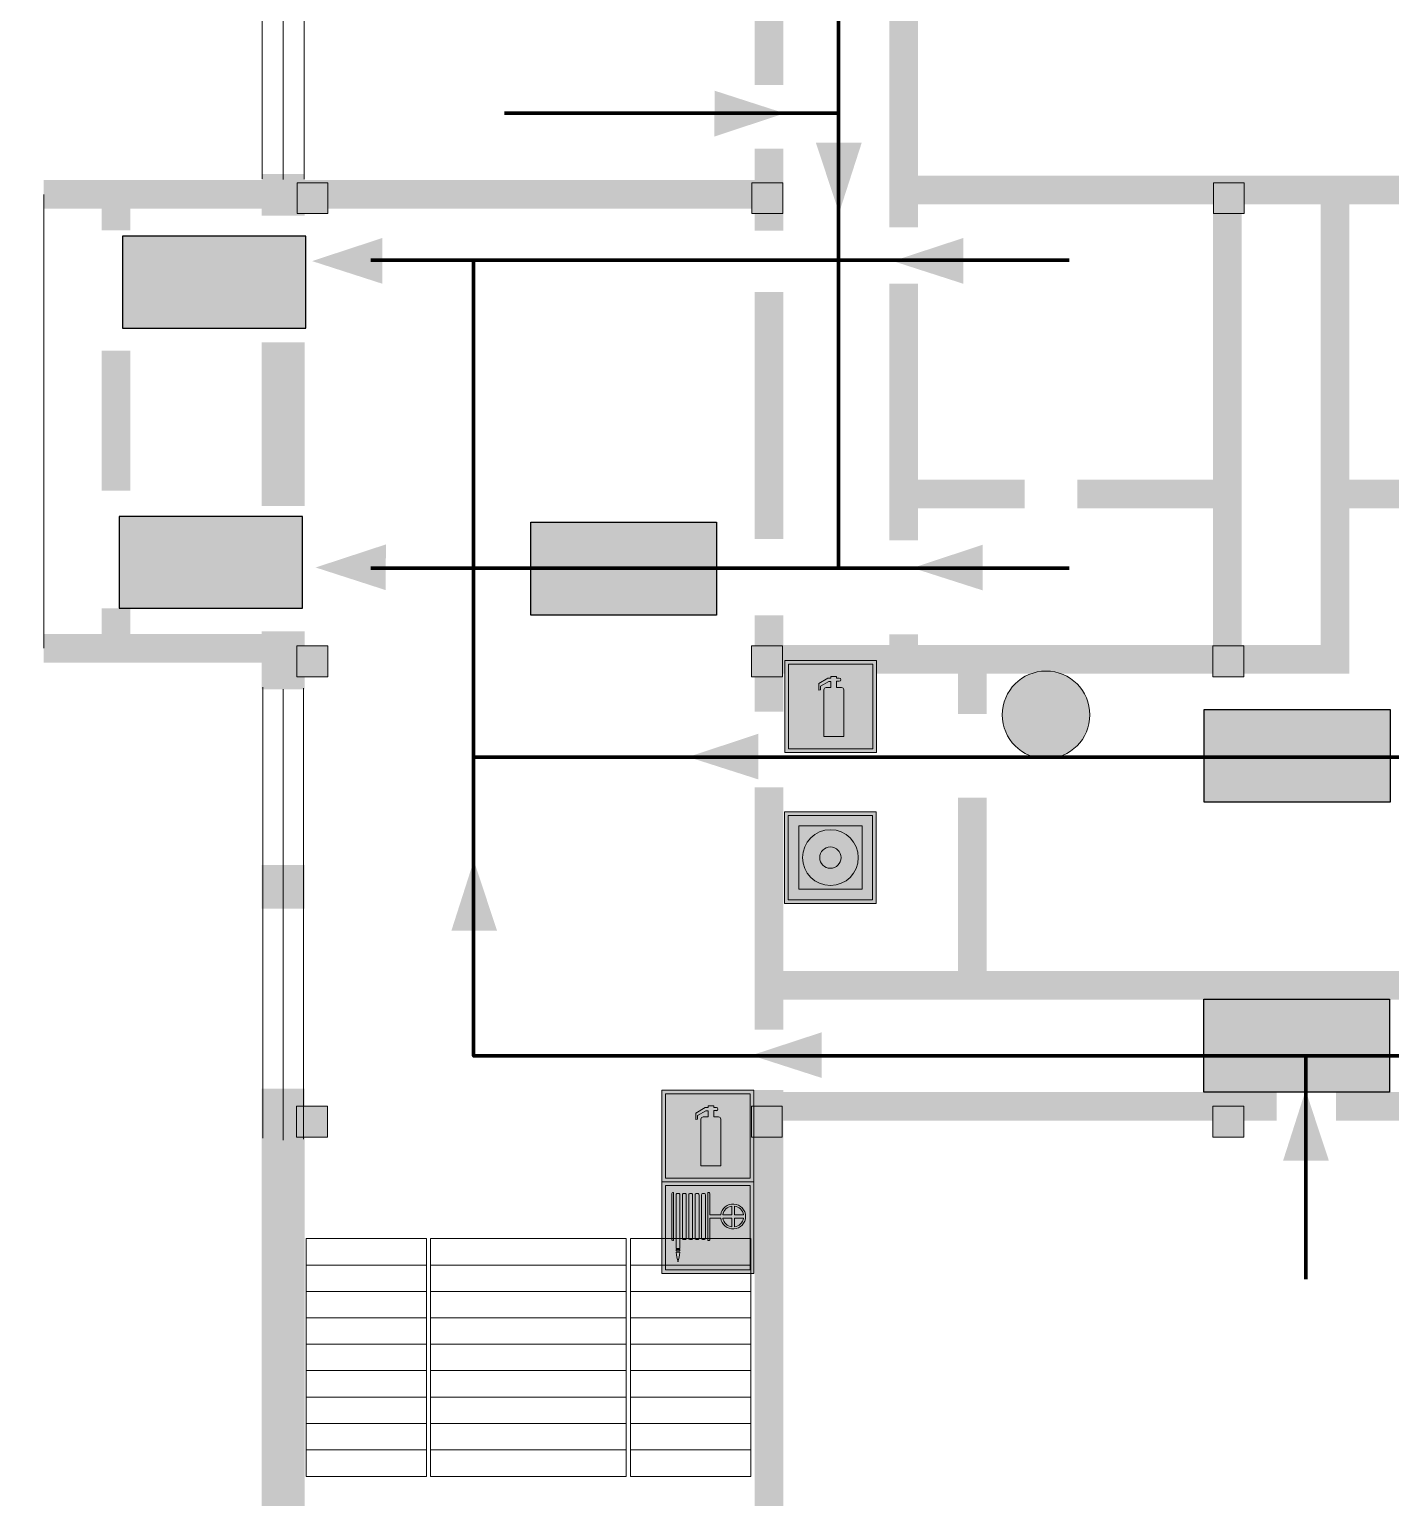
# Model space of a CAD drawing. Header units: millimetres. Extents: x 13810 to 67229, y 12374 to 21950.
# Drawn here: x 23559.2 to 23654.2, y 13809.1 to 13911.5 of the extents above; entities that cross this region are included whole.
import ezdxf

# ---------------------------------------------------------------- set-up
doc = ezdxf.new("R2010")
doc.units = ezdxf.units.MM
doc.layers.add('План_Штампы', color=7, linetype='Continuous')

# ---------------------------------------------------------------- blocks, each defined once
blk = doc.blocks.new('A$C7B8C2D5B')
at = {"lineweight": 0}
h = blk.add_hatch(color=5, dxfattribs=at)
h.dxf.hatch_style = 1
h.paths.add_polyline_path([(1.397, -3.024, 1), (-2.112, -3.024, 1)])
at = {"color": 5, "lineweight": 0}
blk.add_circle((-0.358, -3.024), 1.755, dxfattribs=at)
blk = doc.blocks.new('A$C54414219')
at = {"true_color": 0xffffff}
h = blk.add_hatch(color=7, dxfattribs=at)
h.paths.add_polyline_path([(2.39, -9.45), (2.39, -18.3), (11.23, -18.3), (11.23, -9.45)], flags=0)
h.paths.add_polyline_path([(10.71, -13.87, -1), (2.92, -13.87, -1)], flags=0)
h.paths.add_polyline_path([(8.3, -13.87, -1), (5.33, -13.87, -1)], flags=0)
h.paths.add_polyline_path([(0.41, -7.47), (0.41, -20.27), (13.21, -20.27), (13.21, -7.47)])
h.paths.add_polyline_path([(0.92, -19.77), (12.71, -19.77), (12.71, -7.98), (0.92, -7.98)], flags=16)
h.paths.add_polyline_path([(11.23, -9.45), (11.23, -18.3), (2.39, -18.3), (2.39, -9.45)], flags=0)
at = {"lineweight": 5}
h = blk.add_hatch(color=242, dxfattribs=at)
h.paths.add_polyline_path([(12.71, -7.98), (0.92, -7.98), (0.92, -19.77), (12.71, -19.77)])
h.paths.add_polyline_path([(11.23, -18.3), (2.39, -18.3), (2.39, -9.45), (11.23, -9.45)], flags=16)
h.paths.add_polyline_path([(10.71, -13.87, -1), (2.92, -13.87, -1)], flags=0)
h.paths.add_polyline_path([(8.3, -13.87, -1), (5.33, -13.87, -1)], flags=0)
at = {"true_color": 0xffffff}
h = blk.add_hatch(color=7, dxfattribs=at)
h.paths.add_polyline_path([(2.39, -9.45), (2.39, -18.3), (11.23, -18.3), (11.23, -9.45)])
h.paths.add_polyline_path([(10.71, -13.87, -1), (2.92, -13.87, -1)], flags=16)
h.paths.add_polyline_path([(8.3, -13.87, -1), (5.33, -13.87, -1)], flags=0)
at = {"lineweight": 5}
h = blk.add_hatch(color=242, dxfattribs=at)
h.paths.add_polyline_path([(2.92, -13.87, 1), (10.71, -13.87, 1)])
h.paths.add_polyline_path([(8.3, -13.87, -1), (5.33, -13.87, -1)], flags=16)
at = {"color": 242, "lineweight": 5}
for p, q in [((0.41, -20.27), (0.41, -7.47)), ((0.41, -7.47), (13.21, -7.47)), ((0.41, -7.47), (13.21, -7.47)), ((13.21, -20.27), (13.21, -7.47)), ((0.41, -20.27), (13.21, -20.27))]:
    blk.add_line(p, q, dxfattribs=at)
for points in [[(0.92, -7.98), (12.71, -7.98), (12.71, -19.77), (0.92, -19.77)], [(2.39, -9.45), (11.23, -9.45), (11.23, -18.3), (2.39, -18.3)]]:
    blk.add_lwpolyline(points, close=True, dxfattribs=at)
for radius in [3.89, 1.49]:
    blk.add_circle((6.81, -13.87), radius, dxfattribs=at)
blk = doc.blocks.new('A$C7B4425F7')
at = {"true_color": 0xffffff}
blk.add_hatch(color=7, dxfattribs=at).paths.add_polyline_path([(0, 0), (-16, 0), (-16, -8), (0, -8)])
h = blk.add_hatch(color=126)
h.paths.add_polyline_path([(-0.2, -0.2), (-15.8, -0.2), (-15.8, -7.8), (-0.2, -7.8)])
h.paths.add_polyline_path([(-11.76, -2.03), (-11.76, -3.66), (-11.17, -3.66, -0.568275), (-11.17, -6.18), (-12.58, -6.18), (-12.58, -2.03)], flags=16)
h.paths.add_polyline_path([(-13.33, -4.12, -0.495768), (-13.59, -6.18), (-15.03, -6.18), (-15.03, -2.03), (-13.59, -2.03, -0.487973)], flags=16)
h.paths.add_polyline_path([(-10.25, -2.03), (-9.48, -2.03), (-9.48, -6.18), (-10.25, -6.18)], flags=16)
h.paths.add_polyline_path([(-13.84, -3.69), (-14.24, -3.69), (-14.24, -3.03), (-13.9, -3.03, -0.692621)], flags=0)
h.paths.add_polyline_path([(-9.15, -2.03), (-8.4, -2.03), (-8.04, -3.07), (-7.68, -2.03), (-6.93, -2.03), (-7.64, -4.1), (-6.93, -6.18), (-7.68, -6.18), (-8.04, -5.14), (-8.4, -6.18), (-9.15, -6.18), (-8.44, -4.1)], flags=16)
h.paths.add_polyline_path([(-11.76, -4.46), (-11.42, -4.46, -0.692621), (-11.36, -5.12), (-11.76, -5.12)], flags=0)
h.paths.add_polyline_path([(-13.9, -5.2), (-14.24, -5.2), (-14.24, -4.55), (-13.84, -4.55, -0.708038)], flags=0)
edge = h.paths.add_edge_path(flags=16)
edge.add_ellipse((-5.51, -4.08), major_axis=(0, 2.05), ratio=0.586184, start_angle=0, end_angle=360)
edge = h.paths.add_edge_path(flags=0)
edge.add_ellipse((-5.51, -4.08), major_axis=(0, 1.14), ratio=0.454828, start_angle=0, end_angle=360)
h.paths.add_polyline_path([(-4.13, -4.96, 0.377264), (-3.48, -4.52, 0.0555), (-3.16, -2.03), (-1.66, -2.03), (-1.66, -4.96), (-0.96, -4.96), (-0.96, -7.01), (-1.75, -7.01), (-1.75, -6.18), (-3.3, -6.18), (-3.3, -7.02), (-4.13, -7.02)], flags=16)
h.paths.add_polyline_path([(-2.73, -2.91), (-2.28, -2.91), (-2.28, -4.96), (-3.05, -4.96, 0.079136)], flags=0)
at = {"color": 126}
blk.add_lwpolyline([(-16, -8), (0, -8), (0, 0), (-16, 0)], close=True, dxfattribs=at)
blk = doc.blocks.new('A$C3AD82952')
at = {"true_color": 0xf5f5ff}
h = blk.add_hatch(color=7, dxfattribs=at)
h.dxf.hatch_style = 1
h.paths.add_polyline_path([(8.21, 8.73, 0.414214), (7.89, 9.05), (7.22, 9.05), (7.22, 9.92), (7.59, 9.92, 1), (7.57, 10.36), (7.22, 10.36), (7.22, 10.6), (6.43, 10.6), (6.43, 10.36), (6.01, 10.36), (4.74, 9.59), (4.74, 8.69), (4.98, 8.73), (4.98, 9.26), (6.12, 9.91), (6.43, 9.91), (6.43, 9.05), (5.76, 9.05, 0.414214), (5.44, 8.73), (5.44, 2.2), (8.21, 2.2)], flags=0)
h.paths.add_polyline_path([(12.8, 12.8), (0, 12.8), (0, 0), (12.8, 0)])
h.paths.add_polyline_path([(0.51, 12.29), (12.29, 12.29), (12.29, 0.51), (0.51, 0.51)], flags=16)
h.paths.add_polyline_path([(4.74, 9.59), (6.01, 10.36), (6.43, 10.36), (6.43, 10.6), (7.22, 10.6), (7.22, 10.36), (7.59, 10.36, -0.94586), (7.59, 9.92), (7.22, 9.92), (7.22, 9.05), (7.89, 9.05, -0.414214), (8.21, 8.73), (8.21, 2.2), (5.44, 2.2), (5.44, 8.73, -0.414214), (5.76, 9.05), (6.43, 9.05), (6.43, 9.91), (6.12, 9.91), (4.98, 9.26), (4.98, 8.73), (4.74, 8.69)], flags=0)
h = blk.add_hatch(color=242)
h.dxf.hatch_style = 1
h.paths.add_polyline_path([(12.29, 12.29), (0.51, 12.29), (0.51, 0.51), (12.29, 0.51)])
h.paths.add_polyline_path([(4.74, 8.69), (4.74, 9.59), (6.01, 10.36), (6.43, 10.36), (6.43, 10.6), (7.22, 10.6), (7.22, 10.36), (7.59, 10.36, -0.94586), (7.59, 9.92), (7.22, 9.92), (7.22, 9.05), (7.89, 9.05, -0.414214), (8.21, 8.73), (8.21, 2.2), (5.44, 2.2), (5.44, 8.73, -0.414214), (5.76, 9.05), (6.43, 9.05), (6.43, 9.91), (6.12, 9.91), (4.98, 9.26), (4.98, 8.73)], flags=16)
h = blk.add_hatch(color=7, dxfattribs=at)
h.dxf.hatch_style = 1
h.paths.add_polyline_path([(8.21, 8.73, 0.414214), (7.89, 9.05), (7.22, 9.05), (7.22, 9.92), (7.59, 9.92, 1), (7.57, 10.36), (7.22, 10.36), (7.22, 10.6), (6.43, 10.6), (6.43, 10.36), (6.01, 10.36), (4.74, 9.59), (4.74, 8.69), (4.98, 8.73), (4.98, 9.26), (6.12, 9.91), (6.43, 9.91), (6.43, 9.05), (5.76, 9.05, 0.414214), (5.44, 8.73), (5.44, 2.2), (8.21, 2.2)])
at = {"color": 242, "lineweight": 5}
for p, q in [((0, 0), (0, 12.8)), ((0, 12.8), (12.8, 12.8)), ((12.8, 0), (12.8, 12.8)), ((6.01, 10.36), (4.74, 9.59)), ((6.01, 10.36), (6.43, 10.36)), ((7.22, 10.6), (6.43, 10.6)), ((6.43, 10.6), (6.43, 10.36)), ((7.22, 10.36), (7.22, 10.6)), ((7.59, 10.36), (7.22, 10.36)), ((4.74, 9.59), (4.74, 8.69)), ((4.74, 8.69), (4.98, 8.73)), ((4.98, 9.26), (6.12, 9.91)), ((4.98, 8.73), (4.98, 9.26)), ((5.44, 2.2), (5.44, 8.73)), ((5.76, 9.05), (6.43, 9.05)), ((6.12, 9.91), (6.43, 9.91)), ((6.43, 9.91), (6.43, 9.05)), ((7.22, 9.05), (7.22, 9.92)), ((7.59, 9.92), (7.22, 9.92)), ((7.89, 9.05), (7.22, 9.05)), ((8.21, 2.2), (8.21, 8.73)), ((5.44, 2.2), (8.21, 2.2)), ((0, 0), (12.8, 0))]:
    blk.add_line(p, q, dxfattribs=at)
blk.add_lwpolyline([(0.51, 12.29), (12.29, 12.29), (12.29, 0.51), (0.51, 0.51)], close=True, dxfattribs=at)
for centre, radius, start, end in [((7.58, 10.14), 0.223, 273.1875, 86.8125), ((5.76, 8.73), 0.32, 90, 180), ((7.89, 8.73), 0.32, 0, 90)]:
    blk.add_arc(centre, radius, start, end, dxfattribs=at)
blk = doc.blocks.new('A$C37112FD5')
at = {"true_color": 0xf5f5ff}
h = blk.add_hatch(color=7, dxfattribs=at)
h.dxf.hatch_style = 1
h.paths.add_polyline_path([(12.8, -7.4), (0, -7.4), (0, -20.2), (12.8, -20.2)])
h.paths.add_polyline_path([(12.29, -7.91), (12.29, -19.69), (0.51, -19.69), (0.51, -7.91)], flags=16)
h.paths.add_polyline_path([(4.98, -9.04, -0.42597), (5.17, -9.22), (5.17, -12.25), (5.17, -15.29, -0.432244), (4.98, -15.47), (4.83, -15.47, -0.42597), (4.64, -15.29), (4.64, -12.25), (4.64, -9.22, -0.432244), (4.83, -9.04)], flags=0)
h.paths.add_polyline_path([(4.28, -9.22), (4.28, -12.25), (4.28, -15.29, -0.432244), (4.09, -15.47), (3.94, -15.47, -0.42597), (3.75, -15.29), (3.75, -12.25), (3.75, -9.22, -0.432244), (3.94, -9.04), (4.09, -9.04, -0.42597)], flags=0)
h.paths.add_polyline_path([(5.72, -9.04), (5.87, -9.04, -0.42597), (6.06, -9.22), (6.06, -12.25), (6.06, -15.29, -0.432244), (5.87, -15.47), (5.72, -15.47, -0.42597), (5.53, -15.29), (5.53, -12.25), (5.53, -9.22, -0.432244)], flags=0)
h.paths.add_polyline_path([(6.42, -8.9), (6.5, -8.9, -0.42597), (6.69, -9.08), (6.69, -12.03), (8.21, -12.03, -15.824349), (8.21, -12.47), (6.69, -12.47), (6.69, -15.42, -0.432244), (6.5, -15.6), (6.42, -15.6)], flags=0)
h.paths.add_polyline_path([(3.39, -9.22), (3.39, -12.25), (3.39, -15.29, -0.432244), (3.2, -15.47), (3.05, -15.47, -0.42597), (2.85, -15.29), (2.85, -12.25), (2.85, -9.22, -0.432244), (3.05, -9.04), (3.2, -9.04, -0.42597)], flags=0)
h.paths.add_polyline_path([(2.5, -9.22), (2.5, -16.71), (1.96, -16.71), (1.96, -9.22, -0.432244), (2.15, -9.04), (2.31, -9.04, -0.42597)], flags=0)
h.paths.add_polyline_path([(1.61, -8.9), (1.61, -15.6), (1.57, -15.6, -0.42597), (1.37, -15.42), (1.37, -12.03), (1.37, -9.09, -0.432244), (1.57, -8.9)], flags=0)
h.paths.add_polyline_path([(9.76, -10.81), (9.76, -12.03), (8.49, -12.03, -0.336371)], flags=0)
h.paths.add_polyline_path([(8.49, -12.47), (9.76, -12.47), (9.76, -13.7, -0.336371)], flags=0)
h.paths.add_polyline_path([(10.11, -10.81, -0.336371), (11.38, -12.03), (10.11, -12.03)], flags=0)
h.paths.add_polyline_path([(10.11, -12.47), (11.38, -12.47, -0.336371), (10.11, -13.7)], flags=0)
h.paths.add_polyline_path([(2.5, -16.84), (2.5, -17.05), (1.97, -17.05), (1.97, -16.84)], flags=0)
h.paths.add_polyline_path([(2.5, -17.24, -0.033778), (2.24, -18.6, -0.033778), (1.97, -17.24)], flags=0)
h = blk.add_hatch(color=242)
h.dxf.hatch_style = 1
h.paths.add_polyline_path([(12.29, -7.91), (0.51, -7.91), (0.51, -19.69), (12.29, -19.69)])
h.paths.add_polyline_path([(6.42, -15.6), (6.42, -8.9), (6.5, -8.9, -0.42597), (6.69, -9.08), (6.69, -12.03), (8.21, -12.03, -15.824349), (8.21, -12.47), (6.69, -12.47), (6.69, -15.42, -0.432244), (6.5, -15.6)], flags=16)
h.paths.add_polyline_path([(5.87, -15.47), (5.72, -15.47, -0.42597), (5.53, -15.29), (5.53, -12.25), (5.53, -9.22, -0.432244), (5.72, -9.04), (5.87, -9.04, -0.42597), (6.06, -9.22), (6.06, -12.25), (6.06, -15.29, -0.432244)], flags=16)
h.paths.add_polyline_path([(4.98, -15.47), (4.83, -15.47, -0.42597), (4.64, -15.29), (4.64, -12.25), (4.64, -9.22, -0.432244), (4.83, -9.04), (4.98, -9.04, -0.42597), (5.17, -9.22), (5.17, -12.25), (5.17, -15.29, -0.432244)], flags=16)
h.paths.add_polyline_path([(4.09, -15.47), (3.94, -15.47, -0.42597), (3.75, -15.29), (3.75, -12.25), (3.75, -9.22, -0.432244), (3.94, -9.04), (4.09, -9.04, -0.42597), (4.28, -9.22), (4.28, -12.25), (4.28, -15.29, -0.432244)], flags=16)
h.paths.add_polyline_path([(3.2, -15.47), (3.05, -15.47, -0.42597), (2.85, -15.29), (2.85, -12.25), (2.85, -9.22, -0.432244), (3.05, -9.04), (3.2, -9.04, -0.42597), (3.39, -9.22), (3.39, -12.25), (3.39, -15.29, -0.432244)], flags=16)
h.paths.add_polyline_path([(2.5, -17.05), (1.97, -17.05), (1.97, -16.84), (2.5, -16.84)], flags=16)
h.paths.add_polyline_path([(2.5, -17.24, -0.033778), (2.24, -18.6, -0.033778), (1.97, -17.24)], flags=16)
h.paths.add_polyline_path([(2.5, -16.71), (1.96, -16.71), (1.96, -9.22, -0.432244), (2.15, -9.04), (2.31, -9.04, -0.42597), (2.5, -9.22)], flags=16)
h.paths.add_polyline_path([(1.61, -15.6), (1.57, -15.6, -0.42597), (1.37, -15.42), (1.37, -12.03), (1.37, -9.09, -0.432244), (1.57, -8.9), (1.61, -8.9)], flags=16)
h.paths.add_polyline_path([(8.49, -12.47), (9.76, -12.47), (9.76, -13.7, -0.336371)], flags=0)
h.paths.add_polyline_path([(10.11, -13.7), (10.11, -12.47), (11.38, -12.47, -0.336371)], flags=0)
h.paths.add_polyline_path([(8.49, -12.03, -0.336371), (9.76, -10.81), (9.76, -12.03)], flags=0)
h.paths.add_polyline_path([(10.11, -12.03), (10.11, -10.81, -0.336371), (11.38, -12.03)], flags=0)
h = blk.add_hatch(color=7, dxfattribs=at)
h.dxf.hatch_style = 1
h.paths.add_polyline_path([(1.61, -8.9), (1.57, -8.9, 0.432244), (1.37, -9.09), (1.37, -12.03), (1.37, -15.42, 0.42597), (1.57, -15.6), (1.61, -15.6)])
h.paths.add_polyline_path([(2.5, -9.22, 0.42597), (2.31, -9.04), (2.15, -9.04, 0.432244), (1.96, -9.22), (1.96, -16.71), (2.5, -16.71)])
h.paths.add_polyline_path([(2.5, -16.84), (1.97, -16.84), (1.97, -17.05), (2.5, -17.05)])
h.paths.add_polyline_path([(2.5, -17.24), (1.97, -17.24, 0.033778), (2.24, -18.6, 0.033778)])
h.paths.add_polyline_path([(3.39, -12.25), (3.39, -9.22, 0.42597), (3.2, -9.04), (3.05, -9.04, 0.432244), (2.85, -9.22), (2.85, -12.25), (2.85, -15.29, 0.42597), (3.05, -15.47), (3.2, -15.47, 0.432244), (3.39, -15.29)])
h.paths.add_polyline_path([(4.28, -12.25), (4.28, -9.22, 0.42597), (4.09, -9.04), (3.94, -9.04, 0.432244), (3.75, -9.22), (3.75, -12.25), (3.75, -15.29, 0.42597), (3.94, -15.47), (4.09, -15.47, 0.432244), (4.28, -15.29)])
h.paths.add_polyline_path([(5.17, -12.25), (5.17, -9.22, 0.42597), (4.98, -9.04), (4.83, -9.04, 0.432244), (4.64, -9.22), (4.64, -12.25), (4.64, -15.29, 0.42597), (4.83, -15.47), (4.98, -15.47, 0.432244), (5.17, -15.29)])
h.paths.add_polyline_path([(6.06, -12.25), (6.06, -9.22, 0.42597), (5.87, -9.04), (5.72, -9.04, 0.432244), (5.53, -9.22), (5.53, -12.25), (5.53, -15.29, 0.42597), (5.72, -15.47), (5.87, -15.47, 0.432244), (6.06, -15.29)])
h.paths.add_polyline_path([(6.69, -12.47), (8.21, -12.47, 15.824349), (8.21, -12.03), (6.69, -12.03), (6.69, -9.08, 0.42597), (6.5, -8.9), (6.42, -8.9), (6.42, -15.6), (6.5, -15.6, 0.432244), (6.69, -15.42)])
h.paths.add_polyline_path([(8.49, -12.47), (9.76, -12.47), (9.76, -13.7, -0.336371)], flags=16)
h.paths.add_polyline_path([(8.49, -12.03, -0.336371), (9.76, -10.81), (9.76, -12.03)], flags=16)
h.paths.add_polyline_path([(10.11, -12.47), (11.38, -12.47, -0.336371), (10.11, -13.7)], flags=16)
h.paths.add_polyline_path([(10.11, -12.03), (10.11, -10.81, -0.336371), (11.38, -12.03)], flags=16)
h = blk.add_hatch(color=242)
h.dxf.hatch_style = 1
h.paths.add_polyline_path([(9.76, -10.81, 0.336371), (8.49, -12.03), (9.76, -12.03)])
h.paths.add_polyline_path([(10.11, -10.81), (10.11, -12.03), (11.38, -12.03, 0.336371)])
h.paths.add_polyline_path([(11.38, -12.47), (10.11, -12.47), (10.11, -13.7, 0.336371)])
h.paths.add_polyline_path([(9.76, -12.47), (8.49, -12.47, 0.336371), (9.76, -13.7)])
at = {"color": 242, "lineweight": 5}
for p, q in [((0, -20.2), (0, -7.4)), ((0, -7.4), (12.8, -7.4)), ((12.8, -20.2), (12.8, -7.4)), ((1.37, -12.03), (1.37, -9.08)), ((1.57, -8.9), (1.61, -8.9)), ((1.61, -8.9), (1.61, -15.6)), ((1.96, -16.71), (1.96, -9.22)), ((2.15, -9.04), (2.31, -9.04)), ((2.5, -16.71), (2.5, -9.22)), ((2.85, -12.25), (2.85, -9.22)), ((3.05, -9.04), (3.2, -9.04)), ((3.39, -12.25), (3.39, -9.22)), ((3.75, -12.25), (3.75, -9.22)), ((3.94, -9.04), (4.09, -9.04)), ((4.28, -12.25), (4.28, -9.22)), ((4.64, -12.25), (4.64, -9.22)), ((4.83, -9.04), (4.98, -9.04)), ((5.17, -12.25), (5.17, -9.22)), ((5.53, -12.25), (5.53, -9.22)), ((5.72, -9.04), (5.87, -9.04)), ((6.06, -12.25), (6.06, -9.22)), ((6.42, -8.9), (6.42, -15.6)), ((6.5, -8.9), (6.42, -8.9)), ((6.69, -12.03), (6.69, -9.08)), ((1.37, -12.03), (1.37, -15.42)), ((2.85, -12.25), (2.85, -15.29)), ((3.39, -12.25), (3.39, -15.29)), ((3.75, -12.25), (3.75, -15.29)), ((4.28, -12.25), (4.28, -15.29)), ((4.64, -12.25), (4.64, -15.29)), ((5.17, -12.25), (5.17, -15.29)), ((5.53, -12.25), (5.53, -15.29)), ((6.06, -12.25), (6.06, -15.29)), ((8.21, -12.03), (6.69, -12.03)), ((9.76, -12.03), (8.49, -12.03)), ((9.76, -10.81), (9.76, -12.03)), ((10.11, -10.81), (10.11, -12.03)), ((11.38, -12.03), (10.11, -12.03)), ((8.21, -12.47), (6.69, -12.47)), ((6.69, -12.47), (6.69, -15.42)), ((9.76, -12.47), (8.49, -12.47)), ((9.76, -12.47), (9.76, -13.7)), ((11.38, -12.47), (10.11, -12.47)), ((10.11, -12.47), (10.11, -13.7)), ((1.57, -15.6), (1.61, -15.6)), ((3.05, -15.47), (3.2, -15.47)), ((3.94, -15.47), (4.09, -15.47)), ((4.83, -15.47), (4.98, -15.47)), ((5.72, -15.47), (5.87, -15.47)), ((6.42, -15.6), (6.5, -15.6)), ((1.96, -16.71), (2.5, -16.71)), ((1.97, -16.84), (2.5, -16.84)), ((1.97, -17.05), (1.97, -16.84)), ((2.5, -17.05), (1.97, -17.05)), ((1.97, -17.24), (2.5, -17.24)), ((2.5, -16.84), (2.5, -17.05)), ((0, -20.2), (12.8, -20.2))]:
    blk.add_line(p, q, dxfattribs=at)
blk.add_lwpolyline([(0.51, -7.91), (12.29, -7.91), (12.29, -19.69), (0.51, -19.69)], close=True, dxfattribs=at)
for centre, radius, start, end in [((1.56, -9.09), 0.182, 87.1027, 180.6071), ((2.15, -9.22), 0.182, 87.1027, 180.6071), ((2.32, -9.22), 0.182, 359.3929, 92.8973), ((3.04, -9.22), 0.182, 87.1027, 180.6071), ((3.21, -9.22), 0.182, 359.3929, 92.8973), ((3.93, -9.22), 0.182, 87.1027, 180.6071), ((4.1, -9.22), 0.182, 359.3929, 92.8973), ((4.82, -9.22), 0.182, 87.1027, 180.6071), ((4.99, -9.22), 0.182, 359.3929, 92.8973), ((5.71, -9.22), 0.182, 87.1027, 180.6071), ((5.88, -9.22), 0.182, 359.3929, 92.8973), ((6.51, -9.09), 0.182, 359.3929, 92.8973), ((9.93, -12.25), 1.74, 187.2319, 172.7681), ((9.93, -12.25), 1.46, 96.9927, 171.3585), ((9.93, -12.25), 1.46, 8.6415, 83.0073), ((9.93, -12.25), 1.46, 188.6415, 263.0073), ((9.93, -12.25), 1.46, 276.9927, 351.3585), ((1.56, -15.42), 0.182, 179.3929, 272.8973), ((3.04, -15.29), 0.182, 179.3929, 272.8973), ((3.21, -15.29), 0.182, 267.1027, 0.6071), ((3.93, -15.29), 0.182, 179.3929, 272.8973), ((4.1, -15.29), 0.182, 267.1027, 0.6071), ((4.82, -15.29), 0.182, 179.3929, 272.8973), ((4.99, -15.29), 0.182, 267.1027, 0.6071), ((5.71, -15.29), 0.182, 179.3929, 272.8973), ((5.88, -15.29), 0.182, 267.1027, 0.6071), ((6.51, -15.42), 0.182, 267.1027, 0.6071), ((12.17, -15.98), 10.27, 187.041, 194.7793), ((-7.7, -15.98), 10.27, 345.2207, 352.959)]:
    blk.add_arc(centre, radius, start, end, dxfattribs=at)
blk = doc.blocks.new('A$C32E8229D')
at = {"true_color": 0xffffff}
blk.add_hatch(color=7, dxfattribs=at).paths.add_polyline_path([(0, 0), (0, -8), (16, -8), (16, 0)])
h = blk.add_hatch(color=126)
h.paths.add_polyline_path([(0.2, -0.2), (15.8, -0.2), (15.8, -7.8), (0.2, -7.8)])
h.paths.add_polyline_path([(13.49, -2.05), (12.08, -2.05), (11.37, -2.63, 0.162397), (11.29, -2.84), (11.29, -3.63), (10.35, -3.63), (10.35, -4.05), (11.68, -4.05), (11.68, -3.48), (12.26, -4.28), (11.29, -5.1), (11.29, -6.78), (11.85, -6.78), (11.85, -5.44), (12.8, -4.64), (12.8, -5.94), (14.46, -5.94), (14.46, -5.39), (13.45, -5.39), (13.45, -3.97), (12.46, -2.59), (13.15, -2.59), (13.69, -3.34), (14.18, -3)], flags=16)
h.paths.add_polyline_path([(10.74, -1.82, 1), (11.8, -1.82, 1)], flags=16)
h.paths.add_polyline_path([(9.39, -3.59), (5.99, -3.59), (6.56, -3.03), (5.91, -3.03), (5.1, -3.83), (5.91, -4.64), (6.56, -4.64), (5.99, -4.09), (9.39, -4.09)], flags=16)
h.paths.add_polyline_path([(4.29, -1.08), (1.72, -1.08), (1.72, -6.6), (4.29, -6.6)], flags=16)
at = {"color": 126}
blk.add_lwpolyline([(16, -8), (0, -8), (0, 0), (16, 0)], close=True, dxfattribs=at)

msp = doc.modelspace()

# ---------------------------------------------------------------- hatches: boundary and pattern name
at = {"lineweight": 0}
h = msp.add_hatch(color=256, dxfattribs=at)
h.dxf.hatch_style = 1
h.paths.add_polyline_path([(23577.89, 13898.68), (23580.05, 13898.68), (23580.05, 13900.84), (23577.89, 13900.84)])
h = msp.add_hatch(color=256, dxfattribs=at)
h.dxf.hatch_style = 1
h.paths.add_polyline_path([(23609.63, 13898.68), (23611.79, 13898.68), (23611.79, 13900.84), (23609.63, 13900.84)])
h = msp.add_hatch(color=256, dxfattribs=at)
h.dxf.hatch_style = 1
h.paths.add_polyline_path([(23641.84, 13898.68), (23644, 13898.68), (23644, 13900.84), (23641.84, 13900.84)])
h = msp.add_hatch(color=256, dxfattribs=at)
h.dxf.hatch_style = 1
h.paths.add_polyline_path([(23577.87, 13866.36), (23580.03, 13866.36), (23580.03, 13868.52), (23577.87, 13868.52)])
h = msp.add_hatch(color=256, dxfattribs=at)
h.dxf.hatch_style = 1
h.paths.add_polyline_path([(23609.6, 13866.36), (23611.76, 13866.36), (23611.76, 13868.52), (23609.6, 13868.52)])
h = msp.add_hatch(color=256, dxfattribs=at)
h.dxf.hatch_style = 1
h.paths.add_polyline_path([(23641.81, 13866.36), (23643.97, 13866.36), (23643.97, 13868.52), (23641.81, 13868.52)])
h = msp.add_hatch(color=256, dxfattribs=at)
h.dxf.hatch_style = 1
h.paths.add_polyline_path([(23577.86, 13834.25), (23580.02, 13834.25), (23580.02, 13836.4), (23577.86, 13836.4)])
h = msp.add_hatch(color=256, dxfattribs=at)
h.dxf.hatch_style = 1
h.paths.add_polyline_path([(23609.6, 13834.25), (23611.75, 13834.25), (23611.75, 13836.4), (23609.6, 13836.4)])
h = msp.add_hatch(color=256, dxfattribs=at)
h.dxf.hatch_style = 1
h.paths.add_polyline_path([(23641.8, 13834.25), (23643.96, 13834.25), (23643.96, 13836.4), (23641.8, 13836.4)])

# ---------------------------------------------------------------- linework, layer by layer
for points in [[(23575.46, 13961.34), (23575.46, 13901.1)], [(23576.92, 13961.3), (23576.92, 13901.06)], [(23578.39, 13961.33), (23578.39, 13901.09)], [(23560.21, 13868.35), (23560.21, 13900.02)], [(23575.51, 13865.64), (23575.51, 13834.18)], [(23576.92, 13865.49), (23576.92, 13834.03)], [(23578.35, 13865.57), (23578.35, 13834.11)]]:
    msp.add_lwpolyline(points, dxfattribs=at)
at = {"color": 126, "lineweight": 100, "true_color": 0x008754}
for points in [[(23615.69, 13873.94), (23615.69, 13949.2)], [(23615.69, 13905.68), (23592.36, 13905.68)], [(23631.78, 13895.44), (23583.04, 13895.44)], [(23590.21, 13873.94), (23590.21, 13895.44)], [(23682.05, 13832.37), (23682.05, 13847.11), (23682.05, 13839.91), (23590.21, 13839.91), (23590.21, 13873.94), (23583.04, 13873.94)], [(23590.21, 13873.94), (23631.78, 13873.94)], [(23668.19, 13860.75), (23590.21, 13860.75)], [(23648.29, 13839.91), (23648.29, 13824.32)]]:
    msp.add_lwpolyline(points, dxfattribs=at)
at = {"lineweight": 0}
for points, const_width in [([(23620.22, 13897.73), (23620.22, 13931.83), (23617.61, 13931.83)], 2), ([(23610.83, 13917.45), (23610.83, 13907.66)], 2), ([(23610.83, 13903.21), (23610.83, 13897.5)], 2), ([(23576.92, 13898.55), (23576.92, 13901.44)], 3), ([(23560.21, 13900.02), (23610.83, 13900.02)], 2), ([(23565.26, 13900.02), (23565.26, 13897.51)], 2), ([(23642.82, 13867.58), (23642.82, 13900.32), (23650.32, 13900.32), (23620.22, 13900.32)], 2), ([(23662.29, 13889.2), (23662.29, 13879.11), (23650.32, 13879.11), (23650.32, 13900.32), (23662.29, 13900.32), (23662.29, 13893.32)], 2), ([(23620.22, 13875.88), (23620.22, 13893.8)], 2), ([(23610.83, 13893.22), (23610.83, 13875.97)], 2), ([(23576.92, 13878.28), (23576.92, 13889.7)], 3), ([(23565.26, 13879.35), (23565.26, 13889.11)], 2), ([(23650.32, 13879.11), (23650.32, 13867.58), (23610.83, 13867.58)], 2), ([(23620.22, 13879.11), (23628.68, 13879.11)], 2), ([(23642.82, 13879.11), (23632.35, 13879.11)], 2), ([(23565.26, 13868.35), (23565.26, 13871.15)], 2), ([(23576.92, 13865.49), (23576.92, 13869.53)], 3), ([(23610.83, 13870.64), (23610.83, 13863.94)], 2), ([(23620.22, 13867.58), (23620.22, 13869.32)], 2), ([(23576.58, 13868.35), (23560.21, 13868.35)], 2), ([(23610.83, 13858.64), (23610.83, 13841.74)], 2), ([(23576.92, 13850.18), (23576.92, 13853.24)], 3), ([(23675.08, 13844.83), (23610.83, 13844.83)], 2), ([(23580.79, 13801.2), (23576.92, 13801.2), (23576.92, 13837.62)], 3), ([(23610.83, 13837.53), (23610.83, 13801.37)], 2), ([(23646.25, 13836.4), (23610.83, 13836.4)], 2), ([(23675.08, 13836.4), (23650.41, 13836.4)], 2)]:
    msp.add_lwpolyline(points, dxfattribs=dict(at, const_width=const_width))
for points in [[(23580.05, 13898.68), (23577.89, 13898.68), (23577.89, 13900.84), (23580.05, 13900.84)], [(23611.79, 13898.68), (23609.63, 13898.68), (23609.63, 13900.84), (23611.79, 13900.84)], [(23644, 13898.68), (23641.84, 13898.68), (23641.84, 13900.84), (23644, 13900.84)], [(23580.03, 13866.36), (23577.87, 13866.36), (23577.87, 13868.52), (23580.03, 13868.52)], [(23611.76, 13866.36), (23609.6, 13866.36), (23609.6, 13868.52), (23611.76, 13868.52)], [(23643.97, 13866.36), (23641.81, 13866.36), (23641.81, 13868.52), (23643.97, 13868.52)], [(23580.02, 13834.25), (23577.86, 13834.25), (23577.86, 13836.4), (23580.02, 13836.4)], [(23611.75, 13834.25), (23609.6, 13834.25), (23609.6, 13836.4), (23611.75, 13836.4)], [(23643.96, 13834.25), (23641.8, 13834.25), (23641.8, 13836.4), (23643.96, 13836.4)], [(23586.93, 13827.17), (23578.53, 13827.17), (23578.53, 13825.32), (23586.93, 13825.32)], [(23600.86, 13827.17), (23587.2, 13827.17), (23587.2, 13825.32), (23600.86, 13825.32)], [(23609.57, 13827.17), (23601.16, 13827.17), (23601.16, 13825.32), (23609.57, 13825.32)], [(23586.93, 13825.32), (23578.53, 13825.32), (23578.53, 13823.48), (23586.93, 13823.48)], [(23600.86, 13825.32), (23587.2, 13825.32), (23587.2, 13823.48), (23600.86, 13823.48)], [(23609.57, 13825.32), (23601.16, 13825.32), (23601.16, 13823.48), (23609.57, 13823.48)], [(23586.93, 13823.48), (23578.53, 13823.48), (23578.53, 13821.64), (23586.93, 13821.64)], [(23600.86, 13823.48), (23587.2, 13823.48), (23587.2, 13821.64), (23600.86, 13821.64)], [(23609.57, 13823.48), (23601.16, 13823.48), (23601.16, 13821.64), (23609.57, 13821.64)], [(23586.93, 13821.64), (23578.53, 13821.64), (23578.53, 13819.79), (23586.93, 13819.79)], [(23600.86, 13821.64), (23587.2, 13821.64), (23587.2, 13819.79), (23600.86, 13819.79)], [(23609.57, 13821.64), (23601.16, 13821.64), (23601.16, 13819.79), (23609.57, 13819.79)], [(23586.93, 13819.79), (23578.53, 13819.79), (23578.53, 13817.95), (23586.93, 13817.95)], [(23600.86, 13819.79), (23587.2, 13819.79), (23587.2, 13817.95), (23600.86, 13817.95)], [(23609.57, 13819.79), (23601.16, 13819.79), (23601.16, 13817.95), (23609.57, 13817.95)], [(23586.93, 13817.95), (23578.53, 13817.95), (23578.53, 13816.1), (23586.93, 13816.1)], [(23600.86, 13817.95), (23587.2, 13817.95), (23587.2, 13816.1), (23600.86, 13816.1)], [(23609.57, 13817.95), (23601.16, 13817.95), (23601.16, 13816.1), (23609.57, 13816.1)], [(23586.93, 13816.1), (23578.53, 13816.1), (23578.53, 13814.26), (23586.93, 13814.26)], [(23600.86, 13816.1), (23587.2, 13816.1), (23587.2, 13814.26), (23600.86, 13814.26)], [(23609.57, 13816.1), (23601.16, 13816.1), (23601.16, 13814.26), (23609.57, 13814.26)], [(23586.93, 13814.26), (23578.53, 13814.26), (23578.53, 13812.42), (23586.93, 13812.42)], [(23600.86, 13814.26), (23587.2, 13814.26), (23587.2, 13812.42), (23600.86, 13812.42)], [(23609.57, 13814.26), (23601.16, 13814.26), (23601.16, 13812.42), (23609.57, 13812.42)], [(23586.93, 13812.42), (23578.53, 13812.42), (23578.53, 13810.57), (23586.93, 13810.57)], [(23600.86, 13812.42), (23587.2, 13812.42), (23587.2, 13810.57), (23600.86, 13810.57)], [(23609.57, 13812.42), (23601.16, 13812.42), (23601.16, 13810.57), (23609.57, 13810.57)]]:
    msp.add_lwpolyline(points, close=True, dxfattribs=at)
at = {"lineweight": 100, "const_width": 2}
for points in [[(23625.03, 13867.42), (23625.03, 13863.77)], [(23625.03, 13857.93), (23625.03, 13845.39)]]:
    msp.add_lwpolyline(points, dxfattribs=at)
at = {"layer": 'План_Штампы', "color": 126, "true_color": 0x008754}
for points in [[(23607.02, 13904.06), (23607.03, 13907.26), (23611.92, 13905.68)], [(23614.1, 13903.63), (23617.3, 13903.63), (23615.72, 13898.73)], [(23583.84, 13896.98), (23583.84, 13893.79), (23578.94, 13895.37)], [(23624.38, 13896.98), (23624.38, 13893.79), (23619.48, 13895.37)], [(23584.09, 13875.6), (23584.08, 13872.41), (23579.19, 13873.99)], [(23625.75, 13875.58), (23625.75, 13872.39), (23620.85, 13873.96)], [(23610.09, 13862.39), (23610.09, 13859.2), (23605.19, 13860.77)], [(23591.85, 13848.64), (23588.66, 13848.64), (23590.23, 13853.54)], [(23614.51, 13841.56), (23614.51, 13838.37), (23609.61, 13839.95)], [(23649.9, 13832.61), (23646.71, 13832.61), (23648.28, 13837.51)]]:
    msp.add_solid(points, dxfattribs=at)

# ---------------------------------------------------------------- block references
for name, p, xscale, yscale, zscale in [('A$C3AD82952', (23611.94, 13861.09), 0.5, 0.5, 0.5), ('A$C3AD82952', (23603.36, 13831.13), 0.5, 0.5, 0.5), ('A$C37112FD5', (23603.36, 13834.83), 0.4999987203627825, 0.4999987203627825, 0.4999987203627825)]:
    msp.add_blockref(name, p, dxfattribs=dict(xscale=xscale, yscale=yscale, zscale=zscale))
at = {"rotation": 180}
for name, p, xscale, yscale, zscale in [('A$C7B8C2D5B', (23629.54, 13858.44), 1.741935482621193, 1.741935482621193, 1.741935482621193), ('A$C54414219', (23618.52, 13846.81), 0.5, 0.5, 0.5)]:
    msp.add_blockref(name, p, dxfattribs=dict(at, xscale=xscale, yscale=yscale, zscale=zscale))
at = {"layer": 'План_Штампы', "xscale": 0.8, "yscale": 0.8, "zscale": 0.8}
for p in [(23578.51, 13897.1), (23578.27, 13877.55)]:
    msp.add_blockref('A$C7B4425F7', p, dxfattribs=at)
at = {"layer": 'План_Штампы', "color": 126, "true_color": 0x008754, "xscale": 0.8100087101568005, "yscale": 0.8100087101568005, "zscale": 0.8100087101568005, "rotation": 359.9978653237144}
for p in [(23594.21, 13877.15), (23641.21, 13864.09), (23641.18, 13843.87)]:
    msp.add_blockref('A$C32E8229D', p, dxfattribs=at)

doc.saveas('drawing.dxf')
